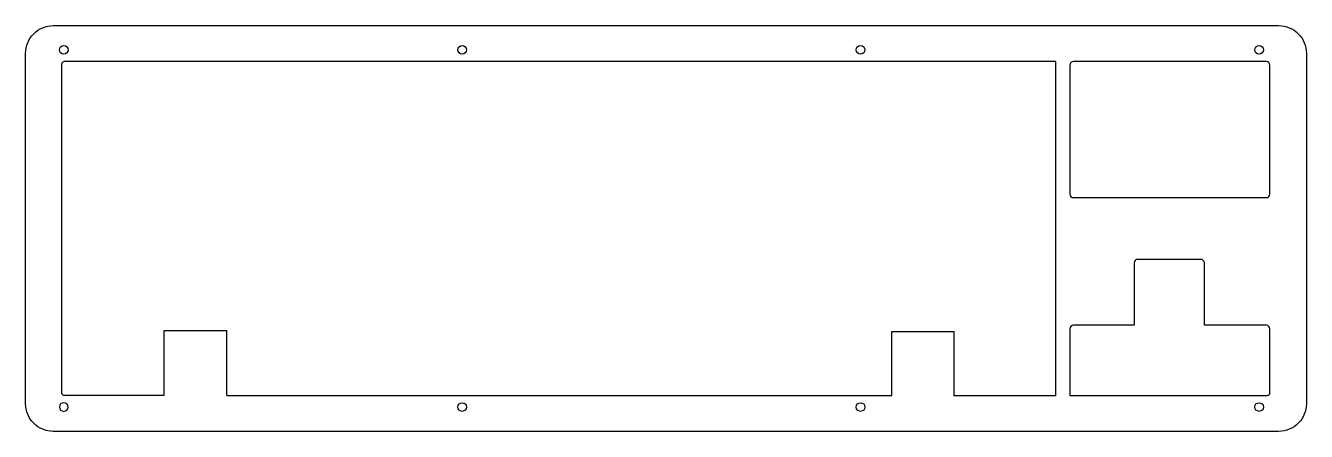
# Model space of a CAD drawing. Header units: millimetres. Extents: x -11 to 359, y -106 to 11.
import ezdxf

# ---------------------------------------------------------------- set-up
doc = ezdxf.new("R2010")
doc.units = ezdxf.units.MM
doc.header["$MEASUREMENT"] = 0

msp = doc.modelspace()

# ---------------------------------------------------------------- linework, layer by layer
for p, q in [((286.35, 0.6), (0.15, 0.6)), ((286.35, -95.85), (286.35, 0.6)), ((-0.6, -0.15), (-0.6, -95.1)), ((29.03, -77.08), (47.03, -77.08)), ((29.03, -87.08), (29.03, -77.08)), ((47.03, -95.85), (47.03, -77.08)), ((239.01, -95.85), (239.03, -77.38)), ((239.03, -77.38), (257.03, -77.38)), ((257.02, -95.85), (257.03, -77.38)), ((29.03, -95.85), (29.03, -87.08)), ((29.03, -95.85), (0.15, -95.85)), ((47.03, -95.85), (239.01, -95.85)), ((257.02, -95.85), (286.35, -95.85))]:
    msp.add_line(p, q)
for points in [[(-11, 3, -0.414214), (-3, 11), (350.66, 11, -0.414214), (358.66, 3), (358.66, -98.25, -0.414214), (350.66, -106.25), (-3, -106.25, -0.414214), (-11, -98.25)], [(348.14, -37.7), (348.14, -0.4, 0.414214), (347.14, 0.6), (291.41, 0.6, 0.414214), (290.41, -0.4), (290.41, -37.7, 0.414214), (291.41, -38.7), (347.14, -38.7, 0.414214)], [(348.14, -95.1), (348.14, -76.6, 0.414214), (347.14, -75.6), (329.21, -75.6), (329.21, -57.55, 0.414214), (328.21, -56.55), (309.96, -56.55, 0.414214), (308.96, -57.55), (308.96, -75.6), (291.41, -75.6, 0.414214), (290.41, -76.6), (290.41, -95.85), (347.39, -95.85, 0.414214)]]:
    msp.add_lwpolyline(points, format="xyb", close=True)
at = {"flags": 128}
msp.add_lwpolyline([(1.25, -99.2, 1), (-1.25, -99.2, 1), (1.25, -99.2)], format="xyb", dxfattribs=at)
for centre in [(0, 4), (115, 4), (230, 4), (345, 4), (115, -99.2), (230, -99.2), (345, -99.2)]:
    msp.add_circle(centre, 1.25)
for centre, start, end in [((0.15, -0.15), 90, 180), ((0.15, -95.1), 180, 270)]:
    msp.add_arc(centre, 0.75, start, end)
msp.add_point((257.02, -95.85))

doc.saveas('drawing.dxf')
